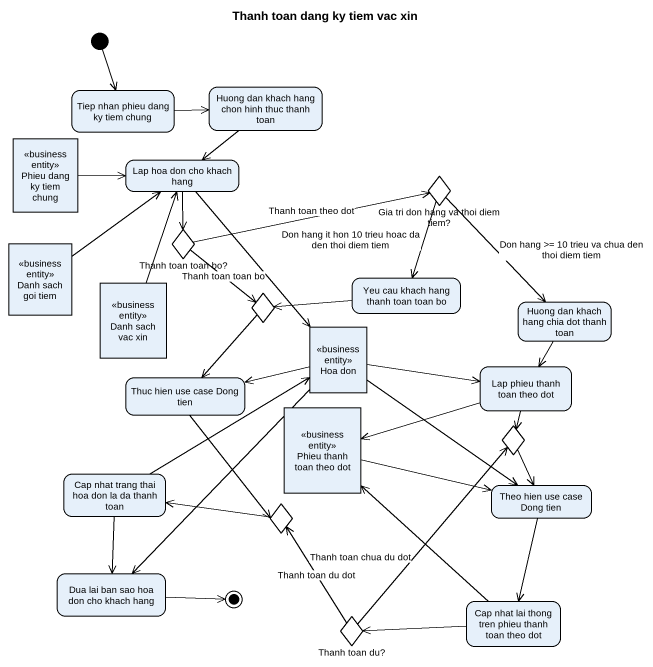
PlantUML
@startuml
title Thanh toan dang ky tiem vac xin
hide empty description
state "Tiep nhan phieu dang ky tiem chung" as Tiep_nhan_phieu_dang_ky
state "Huong dan khach hang chon hinh thuc thanh toan" as Huong_dan_khach_hang_chon
state "Phieu dang ky tiem chung" as Phieu_dang_ky_tiem_chung <<business entity>>
state "Lap hoa don cho khach hang" as Lap_hoa_don_cho_khach_hang
state "Gia tri don hang va thoi diem tiem?" as Gia_tri_don_hang_va_thoi <<choice>>
state "Danh sach goi tiem" as Danh_sach_goi_tiem <<business entity>>
state "Thanh toan toan bo?" as Thanh_toan_toan_bo <<choice>>
state "Danh sach vac xin" as Danh_sach_vac_xin <<business entity>>
state choice1 <<choice>>
state "Yeu cau khach hang thanh toan toan bo" as Yeu_cau_khach_hang_thanh
state "Hoa don" as Hoa_don <<business entity>>
state "Huong dan khach hang chia dot thanh toan" as Huong_dan_khach_hang_chia
state "Lap phieu thanh toan theo dot" as Lap_phieu_thanh_toan_theo
state "Thuc hien use case Dong tien" as Thuc_hien_use_case_Dong_tien
state "Phieu thanh toan theo dot" as Phieu_thanh_toan_theo_dot <<business entity>>
state choice2 <<choice>>
state "Cap nhat trang thai hoa don la da thanh toan" as Cap_nhat_trang_thai_hoa_don
state "Theo hien use case Dong tien" as Theo_hien_use_case_Dong_tien
state choice3 <<choice>>
state "Dua lai ban sao hoa don cho khach hang" as Dua_lai_ban_sao_hoa_don_cho
state "Cap nhat lai thong tren phieu thanh toan theo dot" as Cap_nhat_lai_thong_tren
state "Thanh toan du?" as Thanh_toan_du <<choice>>
[*] --> Tiep_nhan_phieu_dang_ky
Tiep_nhan_phieu_dang_ky -right-> Huong_dan_khach_hang_chon
Huong_dan_khach_hang_chon --> Lap_hoa_don_cho_khach_hang
Phieu_dang_ky_tiem_chung -right-> Lap_hoa_don_cho_khach_hang
Lap_hoa_don_cho_khach_hang --> Thanh_toan_toan_bo
Lap_hoa_don_cho_khach_hang --> Hoa_don
Gia_tri_don_hang_va_thoi --> Yeu_cau_khach_hang_thanh : Don hang it hon 10 trieu hoac da den thoi diem tiem
Gia_tri_don_hang_va_thoi --> Huong_dan_khach_hang_chia : Don hang >= 10 trieu va chua den thoi diem tiem
Danh_sach_goi_tiem -up-> Lap_hoa_don_cho_khach_hang
Thanh_toan_toan_bo -right-> Gia_tri_don_hang_va_thoi : Thanh toan theo dot
Thanh_toan_toan_bo --> choice1 : Thanh toan toan bo
Danh_sach_vac_xin -up-> Lap_hoa_don_cho_khach_hang
choice1 --> Thuc_hien_use_case_Dong_tien
Yeu_cau_khach_hang_thanh -left-> choice1
Hoa_don -right-> Lap_phieu_thanh_toan_theo
Hoa_don -left-> Thuc_hien_use_case_Dong_tien
Hoa_don --> Theo_hien_use_case_Dong_tien
Hoa_don --> Dua_lai_ban_sao_hoa_don_cho
Huong_dan_khach_hang_chia --> Lap_phieu_thanh_toan_theo
Lap_phieu_thanh_toan_theo -left-> Phieu_thanh_toan_theo_dot
Lap_phieu_thanh_toan_theo --> choice2
Thuc_hien_use_case_Dong_tien --> choice3
Phieu_thanh_toan_theo_dot -right-> Theo_hien_use_case_Dong_tien
choice2 --> Theo_hien_use_case_Dong_tien
Cap_nhat_trang_thai_hoa_don -up-> Hoa_don
Cap_nhat_trang_thai_hoa_don --> Dua_lai_ban_sao_hoa_don_cho
Theo_hien_use_case_Dong_tien --> Cap_nhat_lai_thong_tren
choice3 -left-> Cap_nhat_trang_thai_hoa_don
Cap_nhat_lai_thong_tren -up-> Phieu_thanh_toan_theo_dot
Cap_nhat_lai_thong_tren -left-> Thanh_toan_du
Thanh_toan_du -up-> choice2 : Thanh toan chua du dot
Thanh_toan_du -up-> choice3 : Thanh toan du dot
Dua_lai_ban_sao_hoa_don_cho -right-> [*]
@enduml
